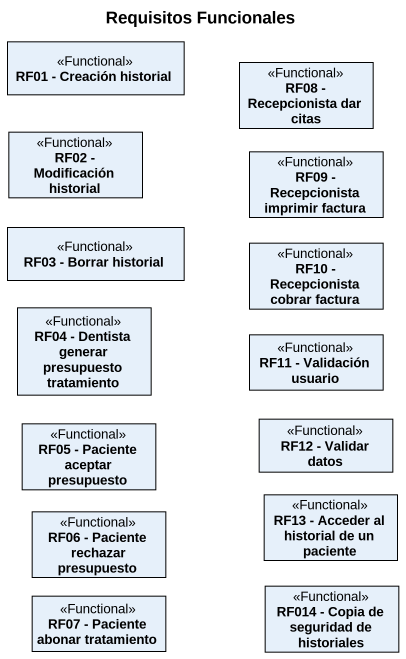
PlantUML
@startuml
title Requisitos Funcionales
hide circle
hide empty members
class "RF01 - Creación historial" as RF01_Creación_historial <<Functional>>
class "RF08 - Recepcionista dar citas" as RF08_Recepcionista_dar_citas <<Functional>>
class "RF02 - Modificación historial" as RF02_Modificación_historial <<Functional>>
class "RF09 - Recepcionista imprimir factura" as RF09_Recepcionista_imprimir <<Functional>>
class "RF03 - Borrar historial" as RF03_Borrar_historial <<Functional>>
class "RF10 - Recepcionista cobrar factura" as RF10_Recepcionista_cobrar <<Functional>>
class "RF04 - Dentista generar presupuesto tratamiento" as RF04_Dentista_generar <<Functional>>
class "RF11 - Validación usuario" as RF11_Validación_usuario <<Functional>>
class "RF05 - Paciente aceptar presupuesto" as RF05_Paciente_aceptar <<Functional>>
class "RF12 - Validar datos" as RF12_Validar_datos <<Functional>>
class "RF06 - Paciente rechazar presupuesto" as RF06_Paciente_rechazar <<Functional>>
class "RF13 - Acceder al historial de un paciente" as RF13_Acceder_al_historial <<Functional>>
class "RF07 - Paciente abonar tratamiento" as RF07_Paciente_abonar <<Functional>>
class "RF014 - Copia de seguridad de historiales" as RF014_Copia_de_seguridad_de <<Functional>>
@enduml
